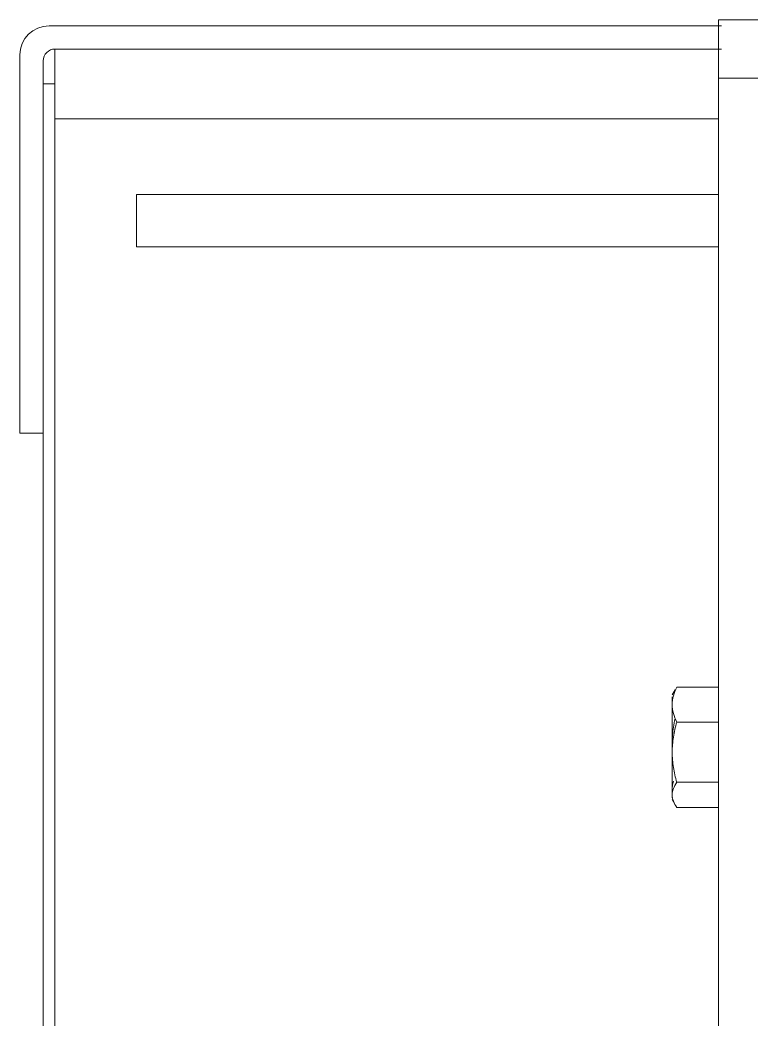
# Model space of a CAD drawing. Extents: x -181672 to 290600, y -29000 to 395522.
# Drawn here: x -5137.3 to -5011.7, y 42410.3 to 42582 of the extents above; entities that cross this region are included whole.
import ezdxf

# ---------------------------------------------------------------- set-up
doc = ezdxf.new("R2010")
doc.units = 0
doc.header["$LTSCALE"] = 10
doc.layers.add('XFM7P20PCW$0$G-IMPT', color=252, linetype='Continuous', lineweight=9)
doc.layers.add('XFM7P20PCW$0$M-EQPM', color=252, linetype='Continuous', lineweight=9)

# ---------------------------------------------------------------- blocks, each defined once
blk = doc.blocks.new('XFM7P20PCW$0$ui_PCW Pump Shockproof Base - PCW防震基座-Renew_dwg_OC500032 UC600021 12___TEÂù_uÂ_Z__ÅK311x186x6t_ipt-1175001-剖面 73')
at = {"layer": 'XFM7P20PCW$0$G-IMPT'}
for p, q in [((132036.37, 25613.5), (132036.37, 25727.5)), ((132036.37, 25613.5), (132036.37, 25727.5)), ((132042.37, 25727.5), (132048.37, 25727.5)), ((132042.5, 25727.5), (132048.37, 25727.5)), ((132048.37, 25727.5), (132048.37, 25613.5)), ((132048.37, 25727.5), (132048.37, 25613.5)), ((132048.37, 25688.5), (132048.37, 25695.86)), ((132048.37, 25695.86), (132048.37, 25688.5)), ((132048.37, 25688.5), (132048.37, 25681.14)), ((132048.37, 25681.14), (132048.37, 25688.5)), ((132048.37, 25618.5), (132048.37, 25625.86)), ((132048.37, 25625.86), (132048.37, 25618.5)), ((132048.37, 25618.5), (132048.37, 25612.95)), ((132048.37, 25612.95), (132048.37, 25618.5))]:
    blk.add_line(p, q, dxfattribs=at)
blk = doc.blocks.new('XFM7P20PCW$0$ui_PCW Pump Shockproof Base - PCW防震基座-Renew_dwg_OC500032 UA300024 _ó_û125x9Tx6M__ä_ipt-1175002-剖面 73')
at = {"layer": 'XFM7P20PCW$0$G-IMPT'}
blk.add_line((132053.37, 25613.5), (132053.37, 25604.5), dxfattribs=at)
blk.add_line((132053.37, 25613.5), (132053.37, 25604.5), dxfattribs=at)
blk = doc.blocks.new('XFM7P20PCW$0$ui_PCW Pump Shockproof Base - PCW防震基座-Renew_dwg_OC500032 CE12___TZ__ÅK²Õ_ó-Âù_uÂ__ª_iam-1175004-剖面 73')
for name in ['XFM7P20PCW$0$ui_PCW Pump Shockproof Base - PCW防震基座-Renew_dwg_OC500032 UC600021 12___TEÂù_uÂ_Z__ÅK311x186x6t_ipt-1175001-剖面 73', 'XFM7P20PCW$0$ui_PCW Pump Shockproof Base - PCW防震基座-Renew_dwg_OC500032 UA300024 _ó_û125x9Tx6M__ä_ipt-1175002-剖面 73']:
    blk.add_blockref(name, (0, 0))
blk = doc.blocks.new('XFM7P20PCW$0$ui_PCW Pump Shockproof Base - PCW防震基座-Renew_dwg_OC500032 UC600021 12___TEÂù_uÂ_Z__ÅK311x186x6t_ipt-V22-剖面 73')
at = {"layer": 'XFM7P20PCW$0$G-IMPT'}
for p, q in [((131809.37, 25727.5), (132036.37, 25727.5)), ((132036.37, 25727.5), (131809.37, 25727.5)), ((132036.37, 25727.5), (132036.37, 25613.5)), ((132036.37, 25727.5), (132036.37, 25613.5)), ((132036.37, 25727.5), (132048.37, 25727.5)), ((132048.37, 25727.5), (132042.37, 25727.5)), ((132048.37, 25727.5), (132048.37, 25613.5)), ((132048.37, 25613.5), (132048.37, 25727.5)), ((132048.37, 25613.5), (132048.37, 25727.5)), ((132048.37, 25688.5), (132048.37, 25695.86)), ((132048.37, 25695.86), (132048.37, 25688.5)), ((132048.37, 25688.5), (132048.37, 25681.14)), ((132048.37, 25681.14), (132048.37, 25688.5)), ((132048.37, 25618.5), (132048.37, 25625.86)), ((132048.37, 25625.86), (132048.37, 25618.5)), ((132048.37, 25618.5), (132048.37, 25612.95)), ((132048.37, 25612.95), (132048.37, 25618.5))]:
    blk.add_line(p, q, dxfattribs=at)
blk = doc.blocks.new('XFM7P20PCW$0$ui_PCW Pump Shockproof Base - PCW防震基座-Renew_dwg_OC500032 UA300024 _ó_û125x9Tx6M__ä_ipt-V23-剖面 73')
at = {"layer": 'XFM7P20PCW$0$G-IMPT'}
for p, q in [((131803.37, 25613.5), (132043.37, 25613.5)), ((132053.37, 25613.5), (131813.37, 25613.5)), ((131921.37, 25613.5), (131935.37, 25613.5)), ((131935.37, 25613.5), (131921.37, 25613.5)), ((132043.37, 25613.5), (132043.37, 25604.5)), ((132053.37, 25613.5), (132043.37, 25613.5)), ((132053.37, 25604.5), (132053.37, 25613.5)), ((132053.37, 25604.5), (132053.37, 25613.5))]:
    blk.add_line(p, q, dxfattribs=at)
blk = doc.blocks.new('XFM7P20PCW$0$ui_PCW Pump Shockproof Base - PCW防震基座-Renew_dwg_OC500032 UC600023 12___TCE_T__ÅK__É_j_100x100x9t_ipt-1175003-剖面 73')
at = {"layer": 'XFM7P20PCW$0$G-IMPT'}
for p, q in [((129092.37, 25713.5), (129083.37, 25713.5)), ((129083.37, 25713.5), (129083.37, 25613.5)), ((129083.37, 25713.5), (129083.37, 25613.5)), ((129092.37, 25613.5), (129092.37, 25713.5)), ((129092.37, 25713.5), (129092.37, 25613.5)), ((129083.37, 25613.5), (129092.37, 25613.5)), ((129083.37, 25613.5), (129092.37, 25613.5))]:
    blk.add_line(p, q, dxfattribs=at)
blk = doc.blocks.new('XFM7P20PCW$0$ui_PCW Pump Shockproof Base - PCW防震基座-Renew_dwg_OC500033 CE12___TZ__ÅK²Õ_ó-Âù_uÂ__k_iam-V24-剖面 73')
for name, p in [('XFM7P20PCW$0$ui_PCW Pump Shockproof Base - PCW防震基座-Renew_dwg_OC500032 UC600021 12___TEÂù_uÂ_Z__ÅK311x186x6t_ipt-V22-剖面 73', (0, 0)), ('XFM7P20PCW$0$ui_PCW Pump Shockproof Base - PCW防震基座-Renew_dwg_OC500032 UC600023 12___TCE_T__ÅK__É_j_100x100x9t_ipt-1175003-剖面 73', (2931, 0)), ('XFM7P20PCW$0$ui_PCW Pump Shockproof Base - PCW防震基座-Renew_dwg_OC500032 UA300024 _ó_û125x9Tx6M__ä_ipt-V23-剖面 73', (0, 0))]:
    blk.add_blockref(name, p)
blk = doc.blocks.new('XFM7P20PCW$0$ui_PCW Pump Shockproof Base - PCW防震基座-Renew_dwg_RB150063 Á³_ê _N_T³B²z M12-25L_ISO 4018 - M12 x 25-NC-V95-剖面 73')
at = {"layer": 'XFM7P20PCW$0$G-IMPT'}
for p, q in [((131918.47, 25620.93), (131919.37, 25621.45)), ((131921.03, 25621.45), (131919.69, 25621.45)), ((131920.18, 25621.45), (131927.52, 25621.45)), ((131929.22, 25621.45), (131921.03, 25621.45)), ((131927.52, 25621.45), (131935.7, 25621.45)), ((131933.88, 25621.45), (131929.22, 25621.45)), ((131936.55, 25621.45), (131934.78, 25621.45)), ((131935.7, 25621.45), (131937.04, 25621.45)), ((131937.37, 25621.45), (131938.26, 25620.93)), ((131918.02, 25620.65), (131918.02, 25613.5)), ((131922.35, 25620.65), (131922.35, 25613.5)), ((131932.69, 25620.65), (131932.69, 25613.5)), ((131938.71, 25620.65), (131938.71, 25613.5)), ((131918.02, 25613.5), (131924.04, 25613.5)), ((131922.35, 25613.5), (131918.02, 25613.5)), ((131932.69, 25613.5), (131922.35, 25613.5)), ((131933.26, 25613.5), (131922.91, 25613.5)), ((131933.81, 25613.5), (131923.48, 25613.5)), ((131924.04, 25613.5), (131933.8, 25613.5)), ((131938.71, 25613.5), (131933.8, 25613.5)), ((131934.39, 25613.5), (131938.71, 25613.5)), ((131922.37, 25589.81), (131922.37, 25591.3)), ((131934.37, 25591.3), (131934.37, 25589.81))]:
    blk.add_line(p, q, dxfattribs=at)
for points in [[(131918.02, 25620.65), (131918.38, 25620.91), (131919.1, 25621.3), (131919.82, 25621.44), (131920.18, 25621.45)], [(131920.18, 25621.45), (131920.55, 25621.44), (131921.28, 25621.3), (131921.99, 25620.9), (131922.35, 25620.65)], [(131922.54, 25621.24), (131922.04, 25621.37), (131921.54, 25621.44), (131921.03, 25621.45)], [(131922.35, 25620.65), (131923.2, 25620.91), (131924.92, 25621.3), (131926.65, 25621.44), (131927.52, 25621.45)], [(131927.52, 25621.45), (131928.4, 25621.44), (131930.14, 25621.3), (131931.85, 25620.9), (131932.69, 25620.65)], [(131932.69, 25620.65), (131933.19, 25620.91), (131934.19, 25621.3), (131935.2, 25621.44), (131935.7, 25621.45)], [(131935.7, 25621.45), (131936.22, 25621.44), (131937.23, 25621.3), (131938.22, 25620.9), (131938.71, 25620.65)]]:
    blk.add_open_spline(points, degree=3, dxfattribs=at)
blk.add_open_spline([(131933.32, 25620.94), (131932.82, 25621.06), (131931.45, 25621.33), (131930.08, 25621.44), (131929.22, 25621.45)], degree=3, knots=[0.2079994, 0.2079994, 0.2079994, 0.2079994, 0.5, 1, 1, 1, 1], dxfattribs=at)
blk = doc.blocks.new('XFM7P20PCW$0$ui_PCW Pump Shockproof Base - _D_PCW Pump Shockproof Base_3000Lx1500Wx300H-1175038-剖面 73')
at = {"layer": 'XFM7P20PCW$0$G-IMPT'}
for p, q in [((131982.37, 25733.5), (132047.37, 25733.5)), ((132047.37, 25733.5), (131982.37, 25733.5)), ((131982.37, 25733.5), (131982.37, 25729.5)), ((131982.37, 25729.5), (131982.37, 25733.5)), ((131982.37, 25729.5), (132046.37, 25729.5)), ((132046.37, 25729.5), (131982.37, 25729.5)), ((132048.37, 25727.5), (132048.37, 25613.5)), ((132048.37, 25613.5), (132048.37, 25727.5)), ((132052.37, 25613.5), (132052.37, 25728.5)), ((132052.37, 25728.5), (132052.37, 25613.5)), ((132048.37, 25688.5), (132048.37, 25695.86)), ((132048.37, 25695.86), (132048.37, 25688.5)), ((132048.37, 25688.5), (132048.37, 25695.86)), ((132048.37, 25695.86), (132048.37, 25688.5)), ((132052.37, 25688.5), (132052.37, 25695.86)), ((132052.37, 25695.86), (132052.37, 25688.5)), ((132052.37, 25688.5), (132052.37, 25695.86)), ((132052.37, 25695.86), (132052.37, 25688.5)), ((132048.37, 25688.5), (132048.37, 25681.14)), ((132048.37, 25681.14), (132048.37, 25688.5)), ((132048.37, 25688.5), (132048.37, 25681.14)), ((132048.37, 25681.14), (132048.37, 25688.5)), ((132052.37, 25688.5), (132052.37, 25681.14)), ((132052.37, 25681.14), (132052.37, 25688.5)), ((132052.37, 25688.5), (132052.37, 25681.14)), ((132052.37, 25681.14), (132052.37, 25688.5)), ((132048.37, 25618.5), (132048.37, 25625.86)), ((132048.37, 25625.86), (132048.37, 25618.5)), ((132048.37, 25618.5), (132048.37, 25625.86)), ((132048.37, 25625.86), (132048.37, 25618.5)), ((132052.37, 25618.5), (132052.37, 25625.86)), ((132052.37, 25625.86), (132052.37, 25618.5)), ((132052.37, 25618.5), (132052.37, 25625.86)), ((132052.37, 25625.86), (132052.37, 25618.5)), ((132048.37, 25618.5), (132048.37, 25612.95)), ((132048.37, 25612.95), (132048.37, 25618.5)), ((132048.37, 25618.5), (132048.37, 25612.95)), ((132048.37, 25612.95), (132048.37, 25618.5)), ((132052.37, 25618.5), (132052.37, 25612.95)), ((132052.37, 25612.95), (132052.37, 25618.5)), ((132052.37, 25618.5), (132052.37, 25612.95)), ((132052.37, 25612.95), (132052.37, 25618.5))]:
    blk.add_line(p, q, dxfattribs=at)
for centre, radius in [((132047.37, 25728.5), 5), ((132047.37, 25728.5), 5), ((132046.37, 25727.5), 2), ((132046.37, 25727.5), 2)]:
    blk.add_arc(centre, radius, 0, 90, dxfattribs=at)
at = {"layer": 'XFM7P20PCW$0$M-EQPM'}
for p, q in [((131809.37, 25729.5), (132036.37, 25729.5)), ((132036.37, 25729.5), (131809.37, 25729.5)), ((132036.37, 25729.5), (132040.61, 25729.5)), ((132040.61, 25729.5), (132036.37, 25729.5)), ((132042.37, 25727.5), (132042.37, 25729.5))]:
    blk.add_line(p, q, dxfattribs=at)
for name in ['XFM7P20PCW$0$ui_PCW Pump Shockproof Base - PCW防震基座-Renew_dwg_OC500033 CE12___TZ__ÅK²Õ_ó-Âù_uÂ__k_iam-V24-剖面 73', 'XFM7P20PCW$0$ui_PCW Pump Shockproof Base - PCW防震基座-Renew_dwg_OC500032 CE12___TZ__ÅK²Õ_ó-Âù_uÂ__ª_iam-1175004-剖面 73', 'XFM7P20PCW$0$ui_PCW Pump Shockproof Base - PCW防震基座-Renew_dwg_RB150063 Á³_ê _N_T³B²z M12-25L_ISO 4018 - M12 x 25-NC-V95-剖面 73']:
    blk.add_blockref(name, (0, 0))
blk = doc.blocks.new('XFM7P20PCW')
at = {"layer": 'XFM7P20PCW$0$M-EQPM', "rotation": 90}
blk.add_blockref('XFM7P20PCW$0$ui_PCW Pump Shockproof Base - _D_PCW Pump Shockproof Base_3000Lx1500Wx300H-1175038-剖面 73', (20596.18937, -89471.3504), dxfattribs=at)

msp = doc.modelspace()

# ---------------------------------------------------------------- block references
msp.add_blockref('XFM7P20PCW', (0, 0))

doc.saveas('drawing.dxf')
